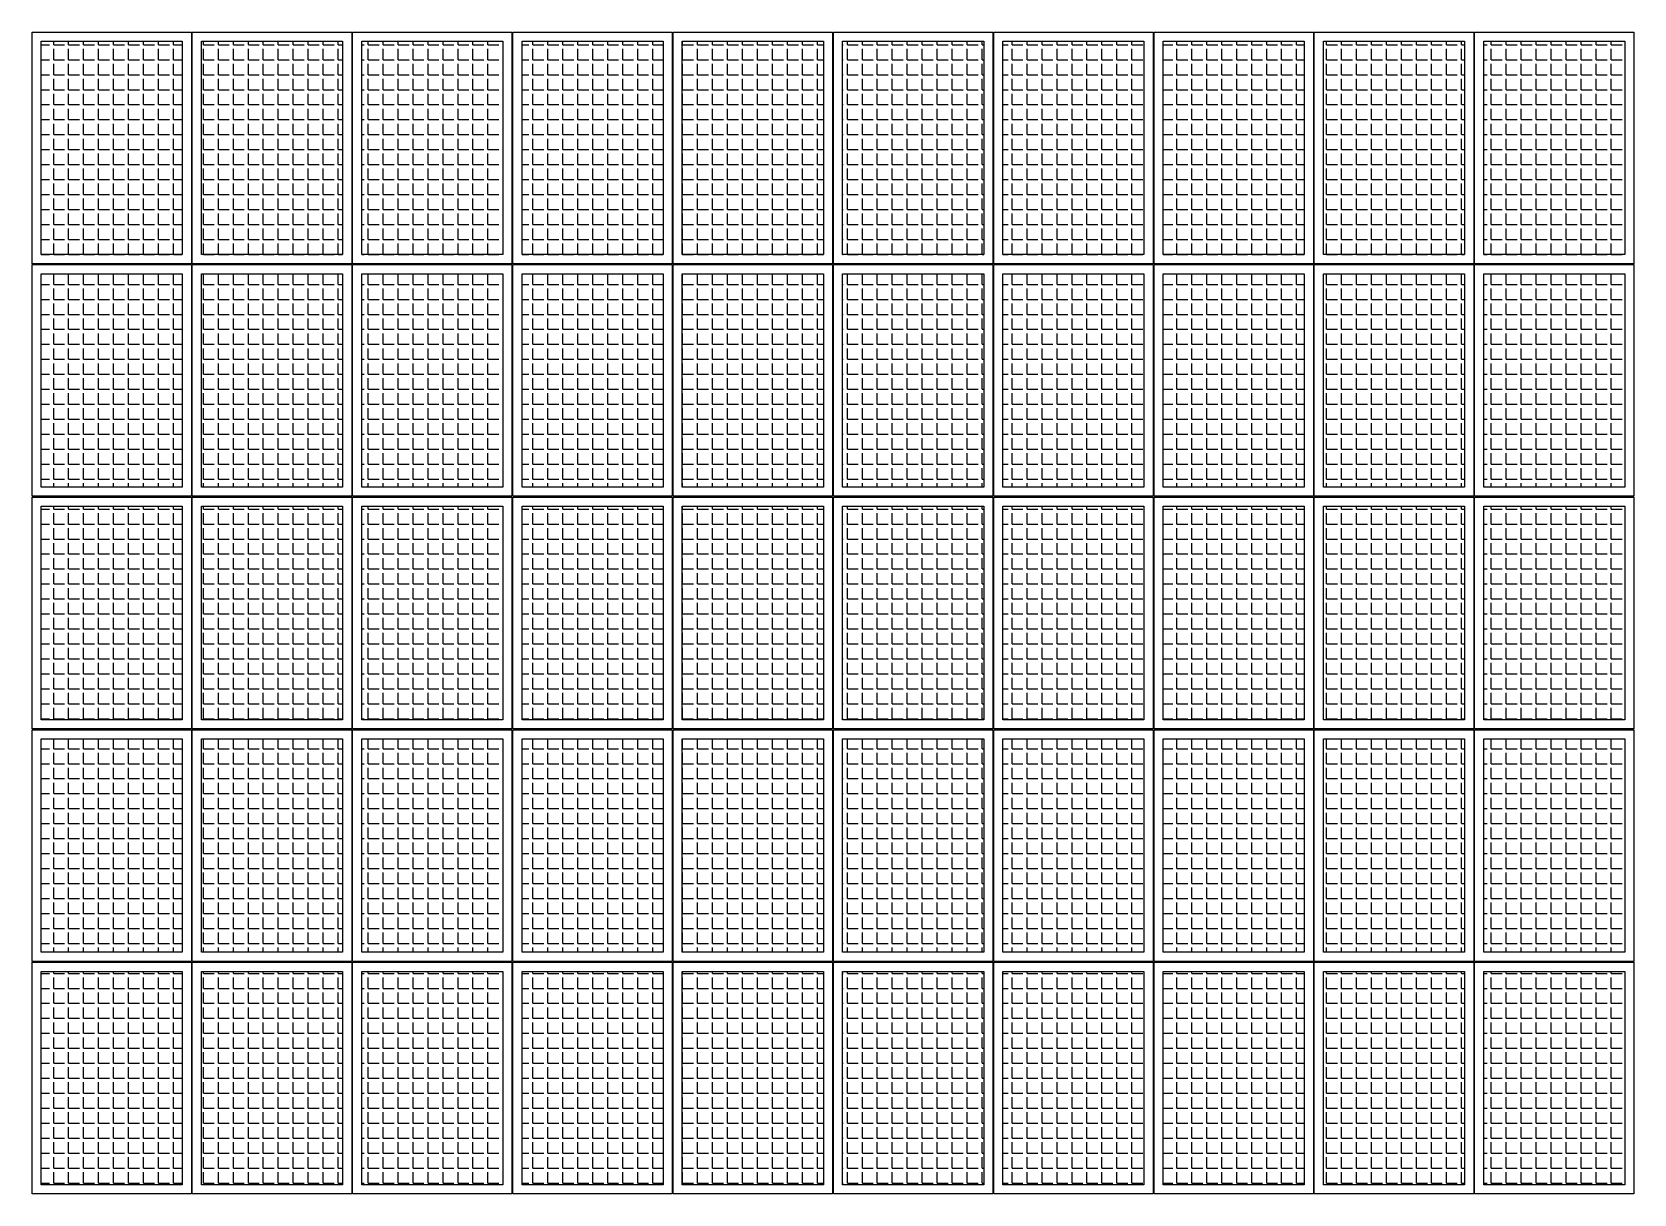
# Model space of a CAD drawing. Header units: feet. Extents: x 5289 to 5730, y 13331 to 13651.
import ezdxf

# ---------------------------------------------------------------- set-up
doc = ezdxf.new("R2010")
doc.units = ezdxf.units.FT
doc.header["$MEASUREMENT"] = 0
doc.layers.add('E - MODULE', color=7, linetype='Continuous')
doc.layers.add('MODULE FRAME', color=9, linetype='Continuous')

# ---------------------------------------------------------------- blocks, each defined once
blk = doc.blocks.new('SOLARIA 360')
h = blk.add_hatch()
h.set_pattern_fill('ANGLE', color=9, scale=15)
h.set_pattern_definition([(0, (5315.7496, 13626.797), (0, 4.125), [3, -1.125]), (90, (5315.7496, 13626.797), (-4.125, 3e-16), [3, -1.125])])
h.paths.add_polyline_path([(5291.68, 13648.4), (5291.68, 13589.64), (5330.55, 13589.64), (5330.55, 13648.4)])
at = {"layer": 'MODULE FRAME', "color": 7, "linetype": 'Continuous', "flags": 128}
blk.add_lwpolyline([(5333.07, 13587.12), (5289.17, 13587.12), (5289.17, 13650.92), (5333.07, 13650.92)], close=True, dxfattribs=at)
at = {"layer": 'MODULE FRAME', "color": 8, "linetype": 'Continuous', "flags": 128}
blk.add_lwpolyline([(5330.55, 13589.64), (5291.68, 13589.64), (5291.68, 13648.4), (5330.55, 13648.4)], close=True, dxfattribs=at)

msp = doc.modelspace()

# ---------------------------------------------------------------- block references
at = {"layer": 'E - MODULE', "color": 3}
for p in [(0, 0), (44.15, 0), (88.3, 0), (132.45, 0), (176.6, 0), (220.75, 0), (264.9, 0), (309.05, 0), (353.2, 0), (397.35, 0), (0, -64.05), (44.15, -64.05), (88.3, -64.05), (132.45, -64.05), (176.6, -64.05), (220.75, -64.05), (264.9, -64.05), (309.05, -64.05), (353.2, -64.05), (397.35, -64.05), (0, -128.1), (44.15, -128.1), (88.3, -128.1), (132.45, -128.1), (176.6, -128.1), (220.75, -128.1), (264.9, -128.1), (309.05, -128.1), (353.2, -128.1), (397.35, -128.1), (0, -192.15), (44.15, -192.15), (88.3, -192.15), (132.45, -192.15), (176.6, -192.15), (220.75, -192.15), (264.9, -192.15), (309.05, -192.15), (353.2, -192.15), (397.35, -192.15), (0, -256.2), (44.15, -256.2), (88.3, -256.2), (132.45, -256.2), (176.6, -256.2), (220.75, -256.2), (264.9, -256.2), (309.05, -256.2), (353.2, -256.2), (397.35, -256.2)]:
    msp.add_blockref('SOLARIA 360', p, dxfattribs=at)

doc.saveas('drawing.dxf')
